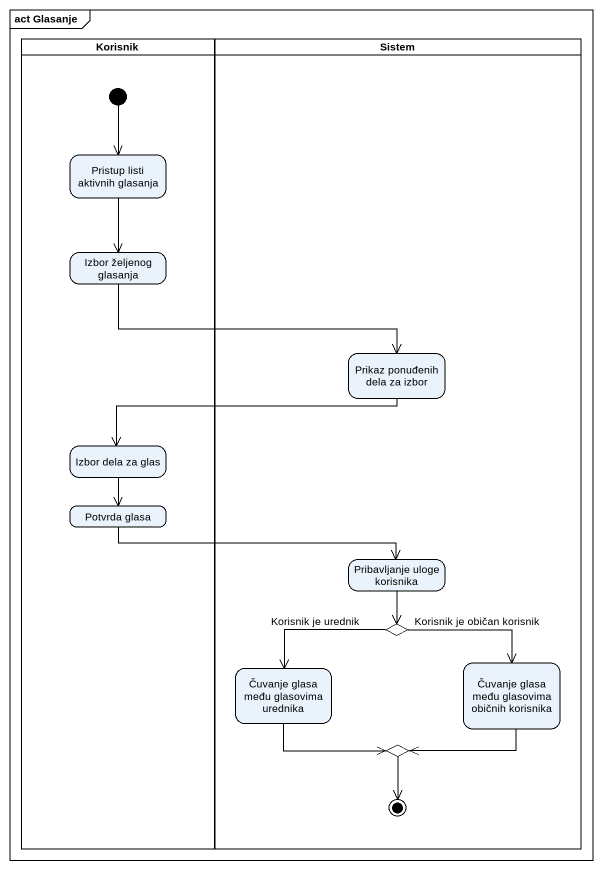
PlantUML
@startuml
mainframe act Glasanje
hide empty description
state Korisnik <<partition>> {
  state "Pristup listi aktivnih glasanja" as Pristup_listi_aktivnih
  state "Izbor željenog glasanja" as Izbor_željenog_glasanja
  state "Izbor dela za glas" as Izbor_dela_za_glas
  state "Potvrda glasa" as Potvrda_glasa
  [*] --> Pristup_listi_aktivnih
}
state Sistem <<partition>> {
  state "Prikaz ponuđenih dela za izbor" as Prikaz_ponuđenih_dela_za
  state "Pribavljanje uloge korisnika" as Pribavljanje_uloge_korisnika
  state choice1 <<choice>>
  state "Čuvanje glasa među glasovima urednika" as Čuvanje_glasa_među
  state "Čuvanje glasa među glasovima običnih korisnika" as Čuvanje_glasa_među_2
  state choice2 <<choice>>
  choice2 --> [*]
}
Pristup_listi_aktivnih --> Izbor_željenog_glasanja
Izbor_željenog_glasanja -right-> Prikaz_ponuđenih_dela_za
Prikaz_ponuđenih_dela_za -left-> Izbor_dela_za_glas
Izbor_dela_za_glas --> Potvrda_glasa
Potvrda_glasa -right-> Pribavljanje_uloge_korisnika
Pribavljanje_uloge_korisnika --> choice1
choice1 -left-> Čuvanje_glasa_među : Korisnik je urednik
choice1 -right-> Čuvanje_glasa_među_2 : Korisnik je običan korisnik
Čuvanje_glasa_među -right-> choice2
Čuvanje_glasa_među_2 -left-> choice2
@enduml
